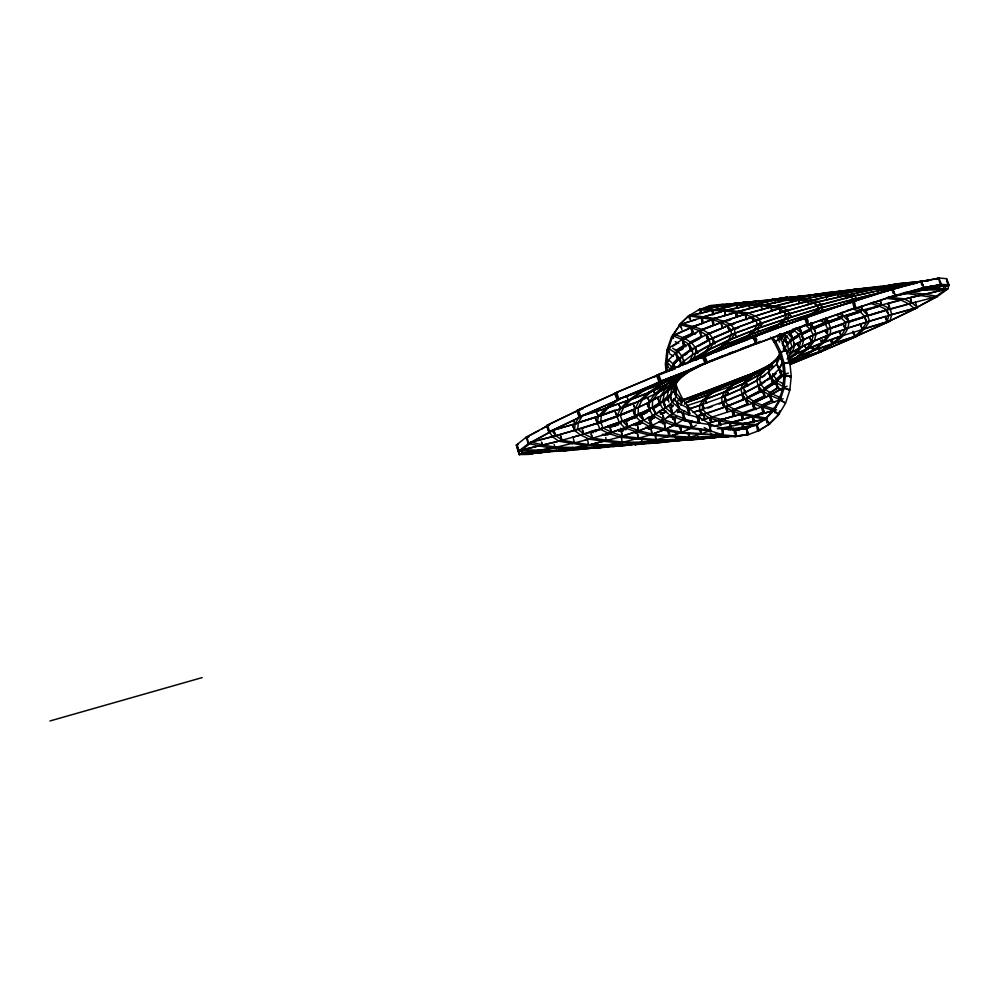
<?xml version="1.0" encoding="UTF-8"?>
<svg xmlns="http://www.w3.org/2000/svg" width="999" height="999" viewBox="0 0 999 999"><rect width="100%" height="100%" fill="white"/><g stroke="black" fill="none" stroke-linecap="round" stroke-linejoin="round"><path stroke-width="1.5" d="M721.715 429.183L723.051 428.546L735.726 429.745L735.714 436.063L723.026 434.877L721.69 435.514L726.76 435.989M723.026 434.877L723.051 428.546M707.417 430.856L689.585 428.334L691.108 427.597L691.171 421.928L683.054 420.329M676.298 393.793L675.474 385.227M674.025 388.648L673.975 391.196L676.261 396.366L674.063 389.535M649.375 401.798L649.213 408.828L652.372 407.654L652.572 400.599L649.375 401.798L647.677 397.752L649.562 401.748L652.597 400.674L657.891 392.857L654.82 393.943L649.562 401.748M772.514 306.668L800.236 299.737M780.406 354.22L781.38 359.203M724.163 305.806L748.451 301.673L728.696 305.095M582.417 415.584L578.309 422.727L577.747 429.195L574.575 430.382L575.087 423.888L579.17 416.77L581.331 415.984M710.801 306.318L735.189 303.384L730.544 304.245M789.909 389.635L791.208 376.448L785.414 375.187L783.99 375.911L782.692 389.086L784.103 388.374L789.909 389.635L788.486 390.334M784.103 388.374L785.414 375.187M846.677 316.321L848.775 321.228C849.237 337.762 830.793 343.818 819.655 351.773L818.631 349.363M597.14 413.574L598.276 416.396L597.402 423.027L599.912 429.071L608.478 433.354L619.692 437.137L622.477 435.989L621.465 431.88M753.92 336.501L703.596 356.381L753.92 336.501L756.505 343.681L706.218 363.186L703.558 356.069M674.824 386.838L674.225 389.585L677.01 381.955L672.015 387.887L670.341 395.217L662.674 401.311L659.59 402.435L661.088 395.167M662.687 401.298L664.223 394.006L671.927 387.924L668.831 389.061M715.946 433.716L721.053 435.377L722.389 434.74L723.688 428.671L710.901 424.488L709.577 425.149M667.257 396.353L668.568 390.284M710.826 432.043L708.266 431.218L709.59 430.569L710.901 424.488M620.829 421.778L636.65 415.297M809.19 300.999L781.081 308.004L795.117 304.508M762.112 301.198L737.687 304.97L746.84 303.559M599.762 416.046L621.977 408.216M887.124 321.803L888.735 315.584L891.67 314.448L890.022 320.691L887.124 321.803L885.077 316.858M732.717 428.758L728.234 429.258M626.51 427.372L642.257 420.691L629.108 426.298M775.873 300.037L750.361 305.219L753.184 304.645M772.052 368.369L772.801 365.671M769.954 366.82L768.431 372.252L770.142 375.924M949.025 284.89L945.828 286.214L938.211 285.726L941.483 284.39L949.025 284.89L947.826 288.961L937.149 296.678L934.152 297.802L944.704 290.16L945.803 286.189L949.05 284.915L946.553 278.671L938.96 278.022L919.342 282.055M759.54 379.395L761.126 373.951L758.316 375.075L756.705 380.532L759.814 390.734M819.555 305.132L853.483 296.129M780.169 400.287L784.24 387.724L789.772 390.284L785.714 402.834L780.169 400.287L778.745 400.974L782.829 388.436L784.24 387.724M819.879 308.192L892.082 289.385L893.019 293.132M788.348 300L762.549 305.244L775.436 302.622M671.678 389.41L672.589 386.888M787.212 354.121L788.511 350.549L787.162 352.997M789.859 352.185L792.032 346.253M789.073 354.982L792.219 352.335L794.879 345.217L793.531 342.807M780.906 339.797L781.792 337.437L787.224 332.267M629.732 399.737L605.669 408.316L598.401 416.346L596.615 412.1M682.392 365.509L683.229 363.549M679.357 366.758L680.606 363.836L682.629 362.999M697.627 421.878L699.562 417.744L711.525 424.775L708.965 430.282L704.17 427.472M680.806 405.232L682.042 402.585L679.42 397.577M747.789 385.964L746.116 382.355L743.543 387.812L740.759 388.936L743.681 399.163M789.847 313.336L786.538 314.635L784.09 311.563L787.362 310.277L790.946 316.246L789.697 313.361L787.474 318.069L784.165 319.43L778.333 324.45M669.455 371.153L671.403 367.058M779.894 353.009L776.96 359.19L776.71 364.148L780.519 373.052M678.171 400.212L676.897 402.872L679.545 407.904L673.226 413.748L670.966 409.977M651.56 419.905L653.496 415.871L650.774 416.945L649.787 418.956M616.845 416.046L620.054 414.81L622.34 420.979L619.168 422.19L614.722 410.502L616.995 415.984L620.604 408.491L628.259 400.362M724.4 396.391L727.147 390.884L733.054 385.239L730.481 386.313L724.437 391.958L721.653 397.49L724.4 396.391L726.648 401.211M635.164 408.666L639.01 401.086L642.182 399.937L638.286 407.53L635.164 408.666L635.077 415.634L638.236 414.448L638.261 407.467L635.064 408.666L632.792 403.171L634.502 407.305M734.552 333.441L731.48 339.123L728.308 340.447L721.191 346.553L724.238 345.229L731.355 339.123L728.333 340.422L731.418 334.752L734.552 333.441L735.838 336.213L734.228 328.796L731.018 330.07L731.493 334.69L734.74 333.404M757.654 328.346L760.264 323.539L759.527 319.018L756.293 320.317L757.092 324.85L754.395 329.682L747.477 335.776L736.45 342.245L750.574 334.44L757.454 328.396L758.541 330.657L757.654 328.346L754.395 329.682L757.454 328.396M784.739 348.688L787.587 343.706L785.077 338.811M702.334 404.47L703.945 408.141L702.434 404.483L699.625 405.582L702.334 404.47L705.194 399.488L706.78 403.109L705.019 399.538L711.213 393.843L720.491 388.024L708.678 394.905L702.459 400.599L699.587 405.582L699.687 410.502L701.723 415.422M746.453 428.896L743.493 429.021M782.205 343.768L783.641 341.283M839.647 332.367L841.22 336.001L845.291 329.008L845.853 322.352L848.775 321.228M851.685 302.26L853.983 301.323L855.756 298.289L856.717 300.674L854.894 295.379L840.521 293.369L838.411 294.156M782.816 362.712L778.87 369.33L781.455 374.076M851.46 301.186L852.359 299.675L855.756 298.289M780.057 410.701L777.422 415.109L778.833 414.448L785.439 403.434L780.431 399.7L779.02 400.387L772.402 411.388L773.813 410.714L780.431 399.7M865.708 310.202L869.517 320.954L866.732 322.053L862.362 329.171L854.719 336.601L852.634 331.743M747.002 434.665L746.553 428.721M677.509 412.699L679.07 410.164M672.964 335.701L679.882 324.75L671.715 336.501L675.786 334.79L685.376 338.723L682.504 339.722L672.939 335.764L673.476 338.499M833.228 343.269L813.935 350.287L855.943 336.076L833.228 343.269L832.417 340.734M661.201 395.167L666.57 387.325L669.617 386.251L664.21 394.106L662.2 394.817L664.223 394.006M670.441 395.167L674.275 389.56M671.753 394.018L669.842 396.815L672.564 401.935L676.36 396.341L673.651 391.246M776.935 359.19L778.87 356.556M769.929 366.833L773.788 361.576M806.205 349.113L811.613 341.758L813.398 334.715L816.258 333.629L814.36 340.696L808.915 348.127L806.205 349.113L804.557 345.517M697.352 421.665L700.124 418.156L689.834 408.816L687.974 411.151L690.297 409.315L682.255 398.501L679.932 400.324L682.592 399.063L676.985 387.662M688.111 372.103L678.471 379.957L675.761 380.844L678.608 379.845L671.927 388.012L669.055 389.011L675.699 380.844L680.019 377.372M676.96 382.08L680.269 378.022M787.624 357.954L792.195 352.41L789.535 353.359M681.218 376.748L678.696 379.72L676.76 380.544M838.96 294.131L839.397 293.631L809.053 301.049L824 297.59M672.177 369.73L671.528 367.008L679.308 358.279L680.644 360.839M619.043 399.425L608.716 407.28L601.498 415.247L598.401 416.346M677.722 366.97L680.694 363.711M679.02 366.645L680.981 364.485M746.116 382.355L743.356 383.466L745.928 382.392L751.136 376.71L748.563 377.784L743.343 383.479L740.759 388.936L743.706 387.812L744.542 393.119L741.645 394.255M734.864 303.871L745.766 302.372M779.994 354.782L773.875 361.463L776.273 360.464M770.017 366.72L777.035 359.078M846.902 295.192L879.607 287.737L878.82 288.349M811.363 328.396L826.398 321.978L812.574 327.897M800.137 299.8L827.684 294.168L827.135 294.717M748.251 302.148L772.677 299.413L769.118 300.249M688.423 415.109L690.059 413.424L687.125 408.479M768.456 424.388L778.446 414.947L774.188 410.214L772.789 410.889M758.204 431.006L769.854 423.738L778.446 414.947M684.665 410.989L682.192 413.499L685.152 418.481M814.61 334.503L847.189 322.053M764.198 419.655L771.715 411.988M774.188 410.214L765.584 419.006L769.854 423.738M686.962 363.624L690.209 360.477L693.081 359.215L689.847 362.375M773.101 376.498L776.223 373.464M666.458 361.875L675.461 353.184L678.134 358.254L673.601 362.6M775.311 380.169L781.605 374.088L778.983 369.193M776.722 380.332L783.016 374.263M672.714 365.047L678.821 359.203M787.449 336.313L784.752 338.898L787.562 343.706L788.423 350.474L786.463 351.223M785.014 337.425L786.8 335.714M670.941 406.905L673.026 404.982M670.204 408.728L673.363 405.831M785.826 300.249L774.587 300.287C788.873 298.339 803.82 298.751 818.119 301.461L820.966 304.408L822.676 311.001L821.103 307.48L815.746 312.375L807.741 316.933M663.111 402.697L668.431 397.877M663.873 400.886L667.057 398.002L668.356 400.562M627.859 421.029L630.132 418.968M672.514 440.996L681.181 440.01M621.927 408.241L640.871 400.349L640.309 400.849M823.363 342.207L807.13 348.963L842.731 335.389L823.363 342.207L822.439 339.672M618.306 415.721L637 407.942L636.45 408.416M788.935 321.553L787.399 318.069L779.42 324.001L781.38 323.127L782.479 325.462M684.552 404.22L686.525 402.522M785.089 374.088L775.399 382.367L778.046 387.275M841.22 336.001L844.018 334.965L841.37 335.951L832.13 343.731L830.519 340.135L832.155 343.743L834.577 342.894L819.655 351.773M789.26 348.963L792.432 346.303M788.498 350.562L794.854 345.217M786.875 344.817L791.133 341.271M787.649 343.244L789.772 341.483M616.008 393.381L616.72 392.794L618.881 398.851L618.169 399.413L663.623 382.854L642.332 391.271L643.144 390.671L620.229 398.389M682.155 375.624L685.389 372.989M788.473 358.903L793.231 355.07L795.704 354.22L801.972 346.74L803.758 339.66L800.324 329.32M516.408 445.067L518.394 444.355L516.383 445.104L519.318 454.582L522.252 453.446L531.093 453.296L528.271 454.408L519.318 454.582L516.408 445.067L525.961 437.4L549.425 424.637L541.633 429.095M788.586 359.952L795.704 354.22L793.181 355.07L799.325 347.689L801.972 346.74L799.138 347.739L800.886 340.734L803.758 339.66L800.736 340.734M806.355 349.063L796.777 356.73L799.212 355.881L808.803 348.226L806.355 349.063L804.67 345.442M753.483 337L805.419 317.57L808.079 324.375L756.143 343.818L753.483 337L779.033 327.61M664.997 398.601L666.907 397.09M663.648 393.606L668.481 389.81M770.504 337.15L774.412 342.445L780.244 338.162L777.896 334.99M518.706 451.123L528.321 443.631L551.86 431.019L531.268 442.594L521.69 450.049L518.681 451.161L521.69 450.049L522.252 453.446L519.318 454.582M756.143 343.818L808.079 324.375M885.851 289.211L886.662 288.586L853.283 296.216L874.013 291.758M680.881 363.561L692.894 354.358M604.732 406.006L605.681 408.329L617.12 399.6L614.697 393.681L617.769 392.632M685.589 363.936L690.459 360.214M826.96 294.78L855.606 289.26L854.682 289.935M779.232 357.392L763.536 369.355L769.555 365.547M769.08 366.071L771.153 364.51M708.653 393.331L707.617 390.659L682.804 400.037M805.419 317.57L780.456 327.085M800.324 296.678L825.998 292.794L825.037 293.481M771.827 300.075L780.057 298.801M679.932 377.023L677.659 378.633L688.161 371.84M683.316 374.613L685.564 373.014M669.268 385.739L676.011 380.931M669.567 386.188L678.558 379.782M866.907 289.298L867.869 288.611L838.81 294.205L841.62 293.718M758.578 374.837L770.217 366.571M761.875 373.326L764.198 371.678M767.694 369.205L771.203 366.72M681.068 350.137L683.204 348.626M756.955 380.294L768.693 372.003L770.529 375.711L768.506 372.127L776.76 364.023L779.345 368.856L770.641 377.335L772.577 380.969M762.637 377.11L764.972 375.462M681.443 355.981L691.146 349.163M679.57 358.092L692.632 348.901M786.238 297.914L807.642 295.629M682.567 356.106L692.27 349.288M685.039 355.169L687.2 353.646M762.899 382.717L771.141 376.935M628.383 400.299L641.47 391.358L644.355 390.409L631.243 399.35L628.383 400.299L626.922 396.828M757.292 371.828L748.663 377.734L765.284 367.595M741.558 379.37L730.556 386.288L739.248 380.369M636.063 444.13L635.464 444.543L638.473 444.13M697.889 436.401L698.426 439.26L711.488 436.763L735.451 435.951L735.177 430.157L732.18 430.257M827.147 335.726L812.537 341.621L829.282 334.653L828.471 335.189M642.02 420.991L654.994 414.473L654.195 414.997M689.597 315.297L688.336 316.134L699.562 309.315L700.898 311.513M698.289 310.165L699.562 309.315M704.045 308.179L710.589 305.594L698.801 309.927L702.734 308.616M709.839 306.318L711.138 305.469L722.839 304.245L721.515 305.082M919.879 282.392L920.991 281.668L921.84 285.339M672.677 419.218L675.848 417.157M673.301 419.081L676.473 417.02M681.068 432.692L691.957 427.572L689.46 422.265M762.587 383.229L765.159 381.568M767.731 379.895L770.329 378.209M666.907 417.482L670.104 415.409M722.127 305.095L723.438 304.245L727.197 304.67M693.556 368.668L697.839 365.921M695.179 368.144L699.45 365.397M661.738 413.773L666.008 411.026M661.276 414.323L665.559 411.563M764.36 387.987L773.413 382.142M763.773 389.011L774.113 382.355M765.871 389.16L769.767 386.65M771.066 385.814L774.999 383.279M700.886 434.016L710.876 430.407L708.903 424.912M724.013 345.292L710.689 353.309L721.278 346.541M697.677 359.103L702.984 355.719L709.527 349.413L706.605 350.686L700.174 356.993L694.992 360.327M768.968 393.131L778.146 387.275M769.667 393.331L778.833 387.475M757.692 431.256L769.392 424.125L766.058 418.631L756.081 424.725M800.112 333.903L812.249 327.784L810.976 325.299M766.058 418.631L756.243 424.862L759.59 430.369M811.238 328.434L812.249 327.784M649.15 392.582L650.249 391.895L629.258 400.199L647.727 393.131M866.745 289.36L896.715 283.916L892.557 285.165M691.121 370.005L677.447 378.546L666.745 387.275L669.48 386.363L680.182 377.634L677.422 378.546L694.954 368.406M793.893 345.517L800.574 341.333M794.605 345.304L803.533 339.722L801.46 336.126M668.319 348.276L682.217 339.61L684.677 344.892L675.361 350.649M672.652 346.303L677.272 343.431M793.044 338.186L799.787 333.978M792.244 340.01L798.938 335.839M792.969 339.785L799.662 335.614M790.259 333.329L794.767 330.532M789.847 333.803L794.367 330.994M878.633 288.436L938.723 278.459L939.747 282.929M735.451 435.951L711.001 437.087L710.514 434.19M676.248 350.824L685.539 345.067M664.023 408.803L653.858 415.084L665.784 407.929L663.548 404.046M839.46 291.97L864.06 288.449M651.585 407.842L659.303 403.097M652.072 407.754L662.362 401.411M653.421 408.329L661.038 403.633M652.622 409.028L660.264 404.32M686.35 402.572L695.866 396.703L708.391 390.709L693.656 397.664L695.828 396.703L696.977 399.051M790.384 360.689L799.088 355.956L788.86 362.262M650.649 401.586L658.066 396.965M636.363 408.429L651.76 400.911M600.137 447.24L599.275 447.752L603.821 447.14M690.671 360.09L707.08 350.299M694.068 358.753L701.061 354.583M703.421 353.171L708.141 350.362M694.73 360.127L723.9 345.542M695.804 360.189L701.735 356.655M636.351 415.397L651.573 407.954L650.474 408.603M649.612 442.932L648.838 443.394L686.163 439.822L662.137 442.332M696.303 425.124L692.669 427.297L689.822 422.165L692.245 420.729M778.396 324.463L767.544 330.881L781.38 323.127M690.097 370.691L695.966 367.22M697.14 366.533L699.512 365.122M879.545 287.113L893.443 284.965M768.156 365.809L770.404 364.473M766.42 366.933L772.102 363.561M788.81 357.892L795.591 354.146L787.112 359.091M791.233 352.659L799.774 347.689M791.982 352.435L801.76 346.753M794.305 344.742L796.752 343.331M628.296 419.48L636.201 416.483M853.009 301.198L804.158 318.369L853.009 301.198L855.656 307.942L806.817 325.162L855.656 307.942M539.035 430.581L526.061 437.337L528.321 443.631L531.268 442.594L528.321 443.631M657.167 375.686L669.692 370.804M671.865 441.371L672.689 440.896M651.46 401.024L663.898 394.143M692.869 348.763L709.977 339.136M698.438 346.228L708.216 340.721M656.73 393.219L666.108 387.937M669.293 386.288L657.567 392.894L641.283 400.362M564.697 450.299L563.636 450.899L575.886 449.338M801.847 340.609L815.609 333.878L814.335 334.59M758.316 372.702L749 377.472L765.808 368.481L759.565 372.003M670.779 377.322L659.627 381.705L683.041 372.852L672.14 376.823M743.78 383.154L758.765 374.725M746.94 381.868L758.179 375.549M693.231 354.17L710.539 344.468M696.403 352.984L702.559 349.538M703.783 348.851L711.238 344.68M784.153 387.063L769.73 395.129L772.152 400.274L763.548 404.308M772.801 393.881L778.783 390.534M779.982 389.86L782.392 388.511M654.07 377.073L659.365 374.787L656.855 376.186M775.486 341.121L774.088 341.895L779.582 353.034L786.076 349.85L780.581 338.711L775.486 341.121L780.981 352.26M812.462 341.633L813.723 340.934L800.087 347.602L811.225 342.232M778.808 397.015L781.193 395.679M657.729 382.417L641.47 391.371L661.775 380.831M681.318 399.762L682.592 399.063M937.099 279.345L938.723 278.459M797.327 356.693L814.859 349.737L788.199 360.876M676.648 439.448L675.736 439.96L699.175 438.861L676.648 439.448L676.46 436.575M879.345 287.175L881.043 286.238L855.881 289.186L854.507 290.022L857.292 289.698M639.972 400.949L641.47 400.137M775.024 361.563L770.828 363.823M768.081 365.984L757.467 371.765L759.465 370.854M789.772 362.275L786.3 350.424L779.357 352.447L782.816 364.298L801.922 357.667L789.984 362.462M784.665 350.612L786.076 349.85M940.084 284.415L935.501 285.739M711.812 436.65L688.286 437.749L710.826 437.162L711.812 436.65L711.613 433.766M784.889 351.186L786.3 350.424M613.723 445.916L612.624 446.516L649.887 442.844L627.16 444.755L626.748 441.933M717.319 428.646L722.864 428.883L722.901 434.64L699.725 434.228L721.89 435.164M741.308 388.574L757.279 380.119M744.33 387.375L749.625 384.578M750.948 383.866L757.629 380.344M784.103 362.937L782.692 363.673L784.003 376.561L791.208 375.786L789.884 362.899L784.103 362.937L785.414 375.836M694.967 368.206L679.52 376.236L681.793 375.149M635.152 444.63L636.301 444.031L629.258 444.617M758.204 385.839L743.83 393.381L722.889 401.823L724.862 406.955L713.673 411.026M748.413 396.803L760.551 390.459M747.439 397.702L760.901 390.659M664.098 382.692L662.212 383.653L681.493 375.249L679.595 376.236M683.328 372.752L681.393 373.751L700.836 365.272L698.888 366.283M684.178 339.111L692.844 334.64M694.093 333.991L696.603 332.704M698.264 418.406L699.562 417.744M689.735 342.32L702.222 335.926M690.184 342.57L701.398 336.825M706.618 334.64L688.935 343.693L690.097 346.416M690.646 343.306L699.45 338.798M578.433 448.813L556.281 450.487L554.62 451.298L578.209 448.888M732.342 381.943L718.293 388.986L720.316 388.074M695.029 347.215L708.953 340.122L707.404 335.914M789.572 363.761C803.683 356.618 818.868 349.163 827.559 335.339L830.294 334.34L830.718 327.722L827.809 328.833L827.397 335.402L830.269 334.29L824.674 341.77L815.584 349.55L813.036 350.462L811.425 346.853M790.371 363.723L815.434 349.65L813.161 350.412L811.575 346.765M789.772 376.511L791.208 375.786M789.772 377.172L791.208 376.448M607.779 444.905L605.731 445.542L620.479 442.944L661.825 442.407L663.186 441.745L641.957 442.132L625.824 445.342M724.2 348.264L702.434 357.18L721.94 349.388L739.173 340.984L722.964 348.851M895.104 295.492L853.658 308.991L895.104 295.492L892.482 288.861L851.011 302.26L869.317 296.528M546.703 425.512L579.67 409.627L546.703 425.512L549.138 431.905L582.167 416.158L549.138 431.905M676.997 439.335L654.333 440.384L675.599 440.01L676.997 439.335L676.698 436.488M704.208 355.307L713.336 350.774M714.66 350.125L719.942 347.502M700.661 358.117L739.123 341.258L711.45 352.772L713.336 352.31L705.381 356.243M628.034 419.568L629.557 418.818L625.237 420.242M890.146 290.01L892.482 288.861M648.95 420.317L654.982 417.345M649.362 420.242L654.195 417.869M663.711 419.68L651.635 425.636L649.612 421.653M693.868 368.494L703.046 363.986M694.63 368.569L705.119 363.424M798.551 328.296L802.734 326.236M641.308 414.51L649.85 410.314M640.534 415.047L650.274 410.252M768.293 365.734L751.61 373.951L767.444 366.508M887.487 321.978L917.144 307.767L887.487 321.978L885.264 316.358M707.417 362.1L698.688 366.333L701.148 365.172M689.46 437.1L669.367 435.864L667.894 436.588L687.961 437.812L689.46 437.1L689.235 432.829M704.67 356.256L713.348 352.06L710.888 353.234M753.308 373.289L751.648 374.101L764.36 368.444M701.098 433.566L681.031 432.317L679.532 433.042L699.587 434.29L701.098 433.566L700.873 429.295M722.352 429.32L723.688 428.671M677.797 378.633L680.019 377.56L664.685 385.539L666.895 384.465M801.872 334.34L811.887 329.533M801.872 334.465L810.614 330.257M637.524 414.835L649.3 409.165M802.597 340.222L813.086 335.189M637.549 407.867L649.462 402.147M518.731 451.498L519.33 454.233L521.191 453.346L541.883 451.873M747.427 398.102L762.025 391.171M734.377 430.382L735.726 429.745M710.776 344.355L732.279 334.19M713.773 343.356L721.802 339.56M723.139 338.936L731.231 335.102M742.719 378.933L758.204 371.603M749.587 377.497L731.056 385.939L750.886 376.885M627.834 444.717L642.657 442.132L622.14 442.195L609.253 444.642M707.454 350.112L729.17 339.885M710.501 349.088L728.121 340.796M752.946 401.373L765.159 395.616M753.258 401.511L764.235 396.341M755.481 402.135L769.043 395.741M728.034 436.101L734.365 436.7L748.076 434.528L746.852 428.234L744.929 429.021L750.149 427.135M761.388 405.594L772.514 400.387M754.857 425.512L756.755 424.612L759.078 430.619L747.264 435.027M926.697 287.163L923.9 287.625L921.265 281.194L889.897 290.085L902.871 286.626M637.899 438.049L635.976 438.936L619.755 437.15L622.077 436.126L638.299 437.949L637.537 433.766L637.899 438.049L656.006 439.56L655.694 436.763M687.462 429.757L691.296 427.997M577.347 410.289L617.195 392.507L577.347 410.289L579.845 416.833L619.755 399.163L579.845 416.833M753.371 337.3L770.504 329.545L753.708 337.163M760.551 341.296L755.157 343.756L758.004 342.457M918.456 282.467L921.265 281.194M607.667 444.717L588.511 444.705L586.475 445.641L625.736 445.429L627.459 444.617L607.367 444.805M662.712 423.851L666.583 422.077M855.144 336.725L889.61 321.291L855.144 336.725L852.984 331.218M669.792 435.739L651.71 434.203L649.762 435.089L667.832 436.625L669.792 435.739L669.318 431.518M665.222 429.195L675.549 424.475M667.182 428.434L674.912 424.9M681.768 425.786L679.208 426.96L681.705 432.267M895.341 295.417L892.519 296.715L923.838 287.7L895.341 295.417L892.719 288.786M751.398 374.175L753.471 373.239L739.41 380.307L741.483 379.37M681.081 427.972L681.355 432.155L664.859 429.071L662.812 429.995L649.088 426.548L651.598 425.462L665.359 428.958L664.46 423.451L658.978 422.04M691.608 427.46L675.187 424.35L673.126 425.287L689.535 428.384L691.608 427.46L691.233 421.89L710.389 424.662L710.339 430.319L691.108 427.597M656.006 439.56L654.07 440.434L635.976 438.936L638.299 437.949M695.903 359.877L701.248 357.48M700.911 358.017L704.919 356.218L702.572 356.88L704.869 363.049L707.205 362.375L680.968 373.676L661.775 383.591L692.831 368.394M727.959 390.534L744.193 383.241M725.224 396.029L741.595 388.698M554.807 447.24L552.534 448.251L589.947 448.401L591.957 447.49L572.852 447.49L570.854 448.414L573.114 447.427L554.807 447.24L554.145 444.455M694.168 367.807L704.869 363.049M728.521 400.249L732.604 398.426M733.965 397.814L742.207 394.155M681.355 432.155L679.295 433.067L662.812 429.995L665.359 428.958M673.089 335.452L691.233 327.41L692.769 331.518M675.961 334.565L682.404 331.705M683.703 331.131L688.898 328.833M606.243 440.272L603.945 441.283L589.497 439.198L580.631 435.04L574.475 430.432L577.609 429.195L583.791 433.828L580.706 435.04L583.628 433.828L592.444 437.987L591.183 433.891L592.095 438.086L606.568 440.197L603.983 441.296L620.204 443.057L622.502 442.058L606.243 440.272L605.744 437.475M681.58 338.037L693.281 332.879M683.154 337.724L692.245 333.716M706.867 334.528L729.532 324.937M708.254 334.29L726.86 326.111M518.568 450.849L521.016 449.787L538.598 450.149L536.176 451.211L518.568 450.849L517.457 446.715M713.124 338.112L721.178 334.578M722.514 333.991L730.631 330.444M712.999 338.361L730.344 330.769M862.549 309.902L859.577 311.114L864.672 316.396L867.607 315.209L862.549 309.902L861.175 306.106L862.262 309.977L859.527 311.164L853.958 309.49M820.179 351.848L856.805 336.251L821.615 351.461L820.179 351.848L818.593 347.777M935.788 279.37L938.873 278.034L941.483 284.39M881.63 304.683L878.708 305.906L887.037 309.802L889.922 308.591L881.63 304.683L880.306 300.786L881.443 304.707L878.658 305.906L870.354 303.346M924 287.65L920.866 289.011L941.395 284.39L924 287.65L921.428 281.156M652.097 434.041L638.249 430.594L635.764 431.668L649.612 435.102L652.097 434.041L651.435 429.907M615.421 392.919L658.591 374.75L615.421 392.919L617.981 399.588L661.188 381.493L617.981 399.588M705.019 356.393L709.302 354.558M714.497 352.335L724.2 348.514L715.109 352.422M807.08 324.55L809.252 323.626M592.095 438.086L589.497 439.198L592.444 437.987M764.148 368.444L745.878 376.236L757.454 371.528M758.865 370.929L761.7 369.717M675.636 424.163L663.623 419.443L661.013 420.554L673.039 425.262L675.636 424.163L675.087 420.129M718.056 357.867L698.676 366.109L725.162 355.182M826.136 317.769L827.234 321.553L824.437 322.739L820.129 320.404M681.493 419.755L684.09 418.656L683.341 413.299L677.409 410.914M787.399 318.069L784.178 319.43L786.438 314.71L789.697 313.361M821.103 307.48L803.346 318.981L806.605 317.595L808.191 321.216M542.207 444.83L539.46 445.979L528.109 443.356L531.031 442.157L542.37 444.805L541.483 442.058L542.207 444.83L555.169 447.127L552.435 448.264L539.46 445.979L542.37 444.805M561.75 440.109L558.953 441.271L552.472 436.763L555.569 435.539L562.025 440.047L558.965 441.246L586.338 445.654L588.886 444.58L574.35 442.532L571.79 443.631L574.587 442.482L561.75 440.109L560.127 434.528L562.025 440.047M886.076 298.301L900.786 300.025L902.746 299.176M730.494 382.792L747.539 375.599M638.648 430.519L627.484 426.648L624.675 427.822L635.851 431.68L638.648 430.519L637.624 426.411L638.249 430.594M811.176 322.577L812.612 327.497L809.764 328.671L806.343 325.849M790.371 364.21L821.365 351.573L789.972 364.585M705.019 399.538L702.459 400.599L705.194 399.488M935.688 279.37L938.96 278.022M732.267 338.923L754.27 329.882M526.311 437.774L529.233 436.575M531.006 453.309L528.359 454.395L534.79 453.121M741.433 379.545L718.756 388.648L741.433 379.545L739.747 380.02L759.502 370.991M727.659 405.806L744.492 398.876M727.771 410.489L726.285 406.593L747.364 398.126M745.941 398.713L726.285 406.593M725.024 345.092L750.012 334.852L748.775 335.04L780.831 323.576L751.398 334.353M814.06 328.534L826.148 323.576M813.686 328.933L825.748 323.988M790.559 339.298L792.494 338.511L791.046 333.691L789.148 331.606M815.821 334.003L827.884 329.058M619.892 415.359L634.427 409.403M622.477 414.56L630.381 411.313M622.152 421.241L635.339 415.834M624.288 421.566L637.35 416.221M625.524 421.303L635.951 417.02M661.176 420.554L664.098 419.368L655.394 414.148L652.447 415.359L660.089 419.905M652.022 425.324L643.194 420.154L640.259 421.353L649.113 426.511L652.022 425.324L651.348 422.639M650.761 416.958L653.334 415.909M733.928 409.465L748.151 403.646M735.177 409.14L747.951 403.908M657.479 374.875L703.933 356.243L706.568 363.049L660.876 381.618L660.077 381.63L657.479 374.875L703.933 356.243M660.077 381.63L706.568 363.049M852.996 308.766L856.443 307.367M848.613 321.241L845.703 322.415L840.421 317.22L843.356 316.034L848.613 321.241L846.827 316.246M663.598 408.591L665.596 407.779L672.677 413.761L670.691 414.56M917.257 307.242L914.285 308.441L908.953 304.008L900.773 300M708.753 361.513L711.55 360.389M718.518 357.58L722.677 355.906M705.094 363.199L714.884 359.253M716.271 358.691L724.575 355.344M619.605 415.197L635.152 408.941M626.848 405.407L630.744 403.846M623.239 407.704L638.998 401.373M815.184 334.453L825.823 330.169M762.349 369.518L746.89 375.724M712.624 338.286L709.465 339.548L710.014 344.892L713.211 343.619L712.624 338.286L714.884 343.718M821.265 307.455L817.881 308.803L817.569 305.731L820.903 304.395L822.302 307.892M855.793 298.301L852.384 299.663L851.535 296.715L854.894 295.379L851.685 296.641L837.362 294.555M780.506 399.413L762.05 406.78L764.073 412.125M827.522 321.491L824.575 322.665L827.696 328.833L830.619 327.672L826.123 317.807M812.874 327.497L809.927 328.671L813.198 334.777L816.121 333.616L811.013 322.59M634.889 415.696L638.024 414.46L643.518 420.142L640.421 421.353L634.889 415.696L633.516 411.613M773.263 408.479L775.923 407.43M682.841 362.974L680.744 363.798L679.357 358.366L682.467 357.142L683.89 362.562M671.528 367.008L673.588 366.208M867.706 315.234L864.747 316.396L866.595 322.115L846.29 328.571L868.031 321.728M944.654 290.197L947.826 288.961L944.704 290.16L942.781 285.314M627.847 426.561L624.75 427.772L619.055 422.177L622.177 420.954L627.847 426.561L626.036 421.166L627.484 426.648M705.981 399.25L725.212 391.695M815.821 305.632L814.734 302.747L818.019 301.461L814.897 302.66L807.417 301.473L810.589 300.299L807.567 301.436L798.613 300.175L799.45 303.034L798.838 300.062L786.875 300.324L789.685 299.363L787.087 300.249M757.779 385.764L760.701 384.627L759.702 379.358M713.673 318.968L691.483 327.297L692.906 331.456M692.694 327.148L709.727 320.504M799.812 333.691L801.785 332.917M657.916 398.551L659.352 402.497L662.512 401.261L665.933 407.779L663.848 408.591M699.687 410.502L702.534 409.39L702.434 404.483M701.236 329.782L714.397 324.675M700.336 330.307L722.814 321.89M701.548 330.145L718.818 323.451M706.193 362.874L756.58 343.331M655.756 414.073L652.634 415.284L649.063 408.828L652.222 407.604L655.756 414.073L652.672 406.668M770.017 375.924L768.581 372.215L770.716 377.422L772.702 376.66M707.567 333.853L723.563 327.672M708.778 333.691L711.425 332.667M755.731 320.629L732.205 329.383L758.541 319.543M889.809 290.397L892.082 289.523M546.54 426.098L549.737 424.862M893.156 295.979L895.429 295.105M548.651 431.768L551.848 430.532L555.669 435.552L552.522 436.763L547.589 428.933M707.329 390.771L746.653 375.612L707.329 390.771L708.366 393.431M727.372 325.686L730.544 324.475L734.365 328.796L731.168 330.032L727.372 325.686L729.32 331.218L727.547 325.599L720.828 322.552L722.489 328.134M708.041 340.534L706.093 335.052L709.228 333.841L712.774 338.249L714.747 343.793M712.774 338.249L709.59 339.473L706.093 335.052M745.117 329.533L732.692 334.003L772.502 319.53M746.528 328.996L757.941 324.6M668.119 395.954L670.217 395.142L672.339 401.923L671.328 399.375M635.376 425.524L642.032 422.964M636.987 425.124L642.307 423.077M640.421 430.157L651.086 426.061L637.762 431.181M654.532 426.973L649.238 429.008L652.147 428.096M663.498 430.045L651.336 434.515L664.822 429.545M751.86 317.158L755.044 315.946L759.665 319.006L756.443 320.229L751.86 317.158L753.333 321.403L752.035 317.108L744.979 314.148L746.64 319.767L745.179 314.048L735.476 312.55L736.525 316.795M779.232 308.554L782.429 307.33L787.449 310.289L784.203 311.526L779.232 308.554L780.694 312.812L779.42 308.454L770.866 307.105L772.115 311.388M688.486 344.118L691.595 342.932L695.704 347.927L692.569 349.126L688.486 344.118L691.67 351.173M675.599 353.246L678.671 352.073L682.617 357.118L679.495 358.304L675.599 353.246L678.721 360.264M878.358 288.336L880.531 287.512L893.231 289.073M750.773 338.399L755.007 336.788L722.477 348.913L724.2 348.526M725.599 347.989L739.51 342.694M740.921 342.158L747.964 339.473M741.77 394.193L744.68 393.082L748.326 397.789L745.391 398.913L741.77 394.193L743.543 399.2M724.075 407.267L722.04 402.31L724.912 401.198L724.562 396.341L721.728 397.452L722.04 402.31L725.549 407.068L728.458 405.956L734.889 409.702L732.005 410.776L725.699 406.993L728.558 405.931L725.049 401.198L722.165 402.297L723.938 407.267M728.746 353.509L732.929 351.935M741.308 348.763L755.419 343.419L753.296 337.163M726.298 354.695L757.13 343.032M774.075 384.128L772.514 382.43L770.866 377.36L772.839 376.623M761.126 392.445L759.615 390.734L757.979 385.726L760.901 384.615M699.799 410.439L702.659 409.353L706.181 413.211L703.296 414.31L699.799 410.439L701.598 415.459M770.866 377.36L775.574 382.442L777.559 381.693M757.979 385.726L762.512 390.846L765.459 389.722L761.65 385.464M668.319 367.195L666.708 361.913L668.731 361.163M673.826 366.171L671.79 366.933L666.708 361.913M598.276 416.396L601.51 415.197L600.586 421.84L597.402 423.027L595.167 417.457M786.375 373.776L788.361 373.039M766.408 397.452L764.073 395.916L762.674 390.771L765.559 389.697M703.446 414.273L706.281 413.224L712.337 417.058L709.465 418.119L703.446 414.273L704.994 419.368L703.296 414.31M745.629 398.863L748.488 397.802L755.331 402.41L764.585 406.081L761.775 407.093L752.609 403.396L753.496 407.342L752.434 403.484L745.629 398.863L747.027 403.971M752.434 403.484L755.331 402.41L752.609 403.396M668.281 395.979L670.341 395.217M789.422 353.359L792.244 352.322M681.88 400.174L707.617 390.659M720.828 322.552L723.888 321.428L730.644 324.45L727.547 325.599M744.979 314.148L748.064 313.012L755.157 315.959L752.035 317.108M682.18 339.822L685.202 338.711L691.695 342.907L688.648 344.031L682.18 339.822L683.728 345.254L685.876 346.665M690.946 327.734L699.787 330.744L702.722 329.707L699.612 330.831L706.318 334.977L709.402 333.853L702.659 329.72L693.855 326.71L690.946 327.734L692.232 333.266L695.167 334.278M919.654 282.28L921.777 281.506L897.339 283.803L894.305 284.902L917.07 282.829L904.32 286.238M920.516 288.661L923.7 287.487M722.889 401.823L724.125 401.523L700.724 409.94L701.735 409.727M784.277 387.262L787.162 386.201M854.719 336.601L857.404 335.614L865.122 328.172L862.399 329.171L860.239 324.3M707.941 408.104L712.075 406.581M719.005 404.046L723.176 402.522M708.104 413.062L712.287 411.538M671.053 370.317L675.137 368.831M580.094 409.802L576.848 410.989L579.17 416.77M616.995 415.984L620.129 414.847L623.776 407.342L631.38 399.25L607.03 408.029L581.905 415.734M732.242 410.714L735.014 409.715L743.943 413.449L754.969 415.959L752.684 416.808L753.096 420.929L752.334 416.895L741.333 414.36L742.332 419.755L741.146 414.46L732.242 410.714L733.441 415.946L732.005 410.776M741.146 414.46L743.943 413.449L741.333 414.36M770.866 307.105L773.913 306.006L782.504 307.33L779.42 308.454M798.613 300.175L801.673 299.063L798.838 300.062M710.301 420.654L709.64 418.032L712.387 417.033L732.092 422.177L758.041 424.762L755.968 425.462L742.469 424.15L742.806 428.359M718.481 420.591L721.253 419.592L718.731 420.529L719.492 424.55L718.481 420.591L709.64 418.032M783.154 398.738L780.381 399.737L770.042 395.267L770.966 400.537L774.824 402.235M670.379 347.764L668.406 348.464L675.886 353.147L677.21 358.566M675.886 353.147L678.883 352.073L672.614 348.176M878.508 288.274L880.569 287.537L856.405 289.123L853.483 290.16L864.172 289.598M827.284 323.114L841.458 318.007M827.322 323.351L835.027 320.567M836.313 320.105L841.47 318.244M829.17 328.534L845.903 322.515M829.42 328.821L843.431 323.788M835.801 326.773L843.443 324.026M602.21 414.71L606.393 413.211M607.779 412.712L614.76 410.202M830.007 334.64L845.279 329.158M734.59 415.621L732.754 410.314L754.208 402.734M756.755 424.612L746.303 428.371L748.638 434.39L734.977 436.688M525.961 437.4L529.02 436.301M617.22 416.096L598.651 422.502L618.606 415.596M599.225 422.827L618.493 415.934M599.687 422.914L607.916 419.967M610.664 418.981L616.171 417.008M603.046 428.134L619.53 422.24M741.845 413.024L756.043 408.067L754.969 408.329L753.121 402.984M733.616 422.09L743.531 419.393L741.658 414.048L763.373 406.418M718.731 420.529L729.457 423.114L732.092 422.177L729.682 423.002L730.306 427.122M753.808 415.759L764.173 412.075L762.299 406.68M754.894 415.484L763.948 412.262M752.334 416.895L754.969 415.959M776.56 409.74L773.95 410.664L762.112 407.005L762.836 412.387L765.783 413.311M838.561 294.093L840.546 293.394L816.37 294.33L785.489 297.864L812.362 295.317M831.193 333.741L838.111 331.293M601.148 415.559L620.591 408.703M640.347 415.022L647.252 412.599M629.682 418.993L635.202 417.058M640.721 415.122L644.855 413.661M695.541 396.978L720.129 388.299L682.18 401.123M710.789 394.118L684.927 403.072L732.617 385.514L731.393 385.801M762.112 407.005L764.71 406.094L775.074 409.278M701.211 317.807L712.137 319.43L713.199 325.112L711.937 319.543L721.078 322.477L724.025 321.441L714.859 318.519L703.933 316.908L701.211 317.807L702.272 323.426M826.523 297.902L825.711 295.017L828.658 293.981L825.873 294.955L813.573 295.279L816.37 294.33L813.81 295.167M563.086 451.011L565.796 450.062L561.925 450.074M711.937 319.543L714.859 318.519L712.137 319.43M735.476 312.55L738.373 311.538L748.114 313.024L745.179 314.048M761.013 305.619L763.923 304.608L774 306.019L771.053 307.043L761.013 305.619L762.062 309.89L761.238 305.507L749.038 305.482L749.625 308.341M744.168 314.485L721.865 321.94L746.852 313.549M940.846 284.34L935.164 285.801M751.198 317.445L728.596 324.975L753.92 316.496M730.369 325.299L734.377 323.913M936.325 279.408L939.172 278.421L934.914 279.133M827.547 321.84L840.771 317.257M601.273 446.965L595.841 447.889M734.49 329.32L738.573 327.922M773.963 319.018L787.237 314.435M759.415 327.959L785.127 319.106M605.681 408.329L608.716 407.28M729.682 423.002L742.12 424.25L744.505 423.426L742.469 424.15M637.225 443.843L630.219 444.692M607.742 427.21L621.316 422.589M608.641 427.11L620.829 422.952M611.825 432.33L625.386 427.734M627.135 428.334L619.068 431.068L625.299 429.133M565.671 450.124L563.124 450.986L589.86 448.376M556.967 450.437L528.059 454.07M763.661 369.193L765.996 368.419M601.148 447.04L598.701 447.864L625.636 445.404M906.83 293.369L948.226 284.94L946.69 279.108M770.953 363.661L773.263 362.899L757.542 371.603L759.665 370.929M805.831 318.119L768.968 330.095L804.445 318.581M915.309 290.185L925.486 289.935L936.587 287.287M686.738 405.744L704.47 399.85L703.696 399.962M678.746 412.262L681.505 411.351M688.373 409.078L701.61 404.845M689.173 408.953L700.224 405.294M637.087 443.918L634.79 444.68L661.688 442.407M712.187 310.502L724.75 310.776L725.399 315.097L724.525 310.901L735.739 312.462L738.473 311.563L727.235 310.002L714.622 309.765L712.187 310.502L712.836 314.772M878.795 287.125L897.302 283.853L891.882 285.19M802.609 325.874L807.754 324.413L792.507 329.445M607.916 425.949L619.48 422.14M724.525 310.901L727.235 310.002L724.75 310.776M680.044 324.725L682.729 323.851L693.98 326.748L691.271 327.635L680.044 324.725L680.456 327.497M925.474 289.835L927.884 289.061M847.339 322.49L866.108 316.371M848.988 322.165L854.332 320.429M855.668 319.992L863.71 317.37M711.688 421.566L710.426 417.57L733.766 410.089L732.754 410.314M702.859 317.307L680.419 324.338L682.017 329.92M684.24 323.364L696.191 319.48M761.238 305.507L763.91 304.633L738.923 304.433L736.5 305.157L736.925 308.017M517.657 448.713L519.168 454.195L528.683 452.122M538.661 450.324L536.163 451.136L545.367 449.125M720.554 420.167L734.677 415.584L732.979 410.227M732.642 416.346L735.464 415.434M749.038 305.482L751.685 304.62L749.312 305.394L736.5 305.157M692.644 326.486L703.333 323.039L701.723 317.42M693.793 326.373L697.801 325.075M578.021 422.739L595.154 417.195M577.784 429.445L597.752 423.014M668.481 405.507L671.216 404.632M859.964 311.076L841.383 316.82L861.338 310.639M846.44 316.283L859.977 311.963M847.227 316.221L860.751 311.9M582.954 408.778L578.558 410.177L580.706 416.383L605.594 408.479M848.788 321.516L865.047 316.371M755.194 316.109L766.108 312.687M767.469 312.25L778.433 308.803M723.563 436.638L708.628 438.136M759.814 319.168L783.391 311.775M787.836 318.219L818.681 308.529M782.055 323.226L813.298 313.436M870.728 296.091L888.76 290.447M745.754 429.095L747.402 428.571L732.105 428.946L744.38 429.083M581.143 428.484L597.589 423.376M584.128 434.003L600.561 428.933M589.922 432.867L602.21 428.946M659.815 410.676L664.298 409.315M660.214 413.848L664.285 412.612M660.851 413.798L664.922 412.562M667.419 430.557L669.105 436.176L681.193 432.642L672.464 435.289M689.41 318.831L689.098 316.009L701.56 317.694L704.02 316.945L691.558 315.272M687.936 433.216L689.185 437.412L701.236 433.878L699.575 429.682M868.593 321.528L885.189 316.558M589.273 431.943L595.029 430.207M693.019 412.225L701.635 409.777M693.581 412.2L700.287 410.177M696.428 416.108L705.144 413.636M696.977 416.084L703.783 414.036M698.588 416.246L701.273 415.447M865.384 310.277L879.357 306.106M866.383 310.127L878.933 306.368M863.698 328.821L888.523 321.403L842.532 335.676M517.569 446.466L518.693 450.711L540.384 445.529M541.895 445.179L518.693 450.711M702.06 420.192L704.782 419.38M702.709 320.142L701.96 317.32L725.649 310.302L750.524 305.145M721.64 311.775L701.96 317.32M867.856 315.484L887.437 309.665M867.232 316.071L886.563 310.327M548.214 426.91L549.462 431.368L576.947 423.389M737.225 312.038L712.899 318.943L725.411 315.522M726.885 315.097L734.277 312.912M726.198 321.191L730.631 319.88M541.833 445.204L539.735 445.816L559.253 441.096M754.42 422.028L752.834 416.521L774.312 410.264L775.112 413.037M771.29 411.188L752.834 416.521M852.746 302.023L814.385 312.799L780.631 323.676M817.607 312.163L851.273 302.435M554.195 429.82L573.463 424.238M788.86 310.14L801.36 306.543M802.759 306.144L812.524 303.346M791.37 313.199L804.058 309.553M805.469 309.153L818.206 305.494M847.127 310.414L854.47 308.304M553.059 436.476L575.087 430.144M556.018 435.714L575.624 430.119M588.611 444.93L586.763 445.467L604.42 441.096M559.552 440.971L581.306 434.765M49.95 720.978L202.173 677.597M889.322 309.54L909.265 303.921M914.634 308.279L889.297 315.297L916.071 307.879M628.883 419.38L636.263 417.307M630.881 418.968L635.302 417.732M638.036 432.192L635.277 432.967L636.438 432.717M735.901 435.939L721.977 437.1L734.627 436.026M659.502 421.89L662.424 421.079M720.916 425.537L719.455 420.079L742.756 413.798L741.658 414.048M739.922 414.573L719.455 420.079M758.341 306.343L736.713 311.9L762.599 305.195M622.365 442.395L620.816 442.819L638.136 438.299L636.6 438.723M731.293 426.785L730.194 422.652L753.745 416.321M730.194 422.652L750.886 417.095M711.051 437.05L712.25 436.725M748.239 313.211L758.266 310.489M759.702 310.102L769.767 307.38M527.397 438.736L528.558 443.094L553.334 436.438M698.426 439.26L699.637 438.936M901.46 299.712L879.195 305.657L880.781 305.244M887.499 303.746L901.31 300.062M742.969 388.087L722.402 397.04L723.863 396.64L700.649 405.02L701.648 404.82M699.288 309.902L714.672 309.815L701.423 309.34M635.114 433.042L636.65 432.629M820.966 304.757L850.649 296.878M821.315 307.804L837.1 303.621M838.536 303.246L852.921 299.438M887.524 309.553L909.577 303.708M604.37 434.99L610.938 433.254M909.327 297.927L920.366 295.03M910.951 303.346L909.402 303.758L934.614 297.202M745.541 382.629L725.162 391.533L726.61 391.146L703.346 400.099L704.607 399.787M675.911 439.847L689.722 437.312L675.911 439.847L675.099 435.564M723.551 308.741L723.176 305.869L725.237 305.332M723.176 305.869L738.785 304.495L726.585 305.244M773.164 299.438L771.191 299.95L787.599 297.265L781.805 298.127M618.868 431.168L620.454 430.756M604.545 441.046L620.379 436.9M648.201 417.295L652.559 416.346M633.466 424.65L641.957 422.452M633.666 424.775L642.145 422.577M901.273 299.75L902.846 299.338M701.872 419.73L711.201 417.457M702.272 419.755L708.229 418.219M707.604 423.089L720.054 420.017M708.004 423.089L717.045 420.791M528.558 443.094L530.319 442.644M572.177 437.337L579.532 435.477M773.9 306.318L797.452 300.437M796.528 304.158L806.368 301.698M585.289 439.81L588.211 439.073M572.202 443.431L589.934 438.998M858.591 298.027L872.926 294.493M874.362 294.143L888.735 290.597M887.412 297.515L893.156 296.104M591.533 444.205L604.782 440.934M539.622 439.735L553.533 436.338M598.963 429.632L594.53 430.906M609.515 427.072L618.568 424.875M611.076 426.885L615.596 425.786M543.219 444.867L550.149 443.194M551.535 442.857L558.541 441.171M552.722 448.089L572.777 443.194M713.611 310.165L689.66 315.597L690.546 319.855M693.318 314.972L707.804 311.538M923.763 294.455L946.84 289.061L921.627 295.117M880.693 305.282L860.139 310.876L861.563 310.539M888.373 297.502L906.081 293.381M887.786 297.777L906.992 293.306M668.706 436.326L669.805 436.076L654.932 440.147L656.043 439.885M825.499 297.24L835.963 294.817M843.868 295.904L816.558 302.222L854.058 293.681M920.716 295.18L901.036 299.85L921.665 295.105M634.902 431.58L637.861 430.906M648.226 428.546L651.186 427.872M648.151 428.771L652.584 427.759M637.974 438.374L636.825 438.636L651.76 434.54M730.132 306.581L713.086 310.027L737.724 304.907M727.359 310.227L745.067 306.343M771.478 299.85L773.114 299.488L767.682 300.187M856.98 293.057L877.359 288.661L878.371 291.608M876.972 291.121L884.377 289.523M605.332 434.39L608.129 433.791M620.704 431.068L623.501 430.469M591.583 438.573L590.322 438.848L610.576 432.742M649.075 429.095L650.212 428.846M742.794 423.863L766.757 418.818L742.794 423.863L743.681 428.084M723.538 305.756L725.224 305.394L710.027 306.293L723.538 305.756L723.738 308.654M582.767 434.428L581.468 434.702L601.935 428.509M756.018 304.071L763.099 302.635M764.522 302.335L768.78 301.473M776.872 302.335L781.181 301.461M712.762 426.148L730.893 422.565M722.04 428.034L743.006 423.776M920.991 281.668L885.738 289.248L888.586 288.674M891.433 288.112L898.551 286.676M902.821 285.814L908.503 284.678M911.35 284.103L917.032 282.967M938.024 287L945.316 285.527M537.574 452.572L540.596 451.973M801.51 297.552L788.174 300.075L815.371 294.505L802.984 297.277M803.134 299.238L806.131 298.676M809.128 298.114L812.137 297.54M813.636 297.265L822.627 295.567M910.539 292.345L926.535 289.31M723.713 345.629L722.252 345.904L750.012 334.852M861.675 289.098L864.535 288.574M730.831 339.523L729.395 339.785L756.892 328.808M710.426 417.57L711.251 417.42M531.518 451.61L534.365 451.098M546.728 448.888L550.849 448.139M519.168 454.195L552.547 448.176M578.334 446.703L587.474 445.079M586.525 445.554L554.445 451.273L564.984 449.063M566.358 448.813L570.491 448.076M710.876 434.053L711.375 436.913L722.639 434.915L721.64 429.17M829.732 294.293L833.89 293.569M836.663 293.082L839.435 292.595M842.207 292.12L844.979 291.633M847.751 291.146L850.524 290.659M844.43 293.219L847.239 292.732M850.049 292.245L864.098 289.785M868.293 321.616L867.307 321.79L890.371 315.097M592.22 447.614L594.817 447.165M597.427 446.703L606.593 445.092M589.997 448.326L605.681 445.566M654.807 440.035L640.721 442.719L654.457 440.309M700.898 438.711L709.715 437.162M711.775 338.698L710.389 338.936L733.341 329.258M663.648 441.82L677.447 439.41L661.95 442.332M705.219 413.598L704.395 413.736L727.459 406.318M700.599 313.811L699.974 309.515L724.35 305.719L721.34 306.218M704.857 308.978L718.343 306.718M812.162 295.229L816.046 294.58M818.643 294.131L826.485 292.807M820.379 294.106L824.3 293.444M922.277 281.268L930.656 279.857M925.037 281.306L927.821 280.831M868.181 289.123L871.053 288.661M873.925 288.187L876.797 287.724M886.825 286.101L889.697 285.639M880.082 288.199L883.004 287.737M885.913 287.262L896.103 285.602M899.013 285.14L901.91 284.665M929.482 286.713L932.329 286.251M888.835 309.253L846.653 322.028L847.439 321.953M749.887 303.084L754.47 302.372M774.6 299.213L780.356 298.351M929.619 286.626L932.567 286.189M882.604 286.576L866.058 288.249M886.55 285.989L889.21 285.589M908.778 283.291L914.135 282.492M915.496 282.292L920.928 281.481M912.012 283.117L914.972 282.667M917.931 282.218L920.891 281.78M925.311 281.119L928.258 280.682M756.955 425.075L732.904 428.683M549.462 431.368L550.574 431.206M711.001 437.737L715.496 437.075M766.495 300.624L761.9 301.286L786.95 297.265L783.353 298.239M769.567 300.187L774.163 299.538M777.222 299.101L780.294 298.676M779.919 299.513L775.786 300.1L801.098 296.041L796.415 297.178M782.667 299.126L786.787 298.539M789.535 298.152L793.668 297.565M675.511 440.571L678.508 440.147M641.47 443.718L645.978 443.094M610.476 432.792L609.59 432.904L626.748 427.272M606.193 446.428L609.228 446.029M606.843 446.74L611.388 446.141M759.577 301.236L764.972 300.537M803.408 296.278L808.054 295.679M812.686 295.08L815.771 294.68M818.868 294.28L823.488 293.681M817.494 294.755L814.722 295.117L840.671 291.196L836.9 292.257M821.653 294.218L825.823 293.681M829.982 293.144L834.128 292.607M871.078 288.124L874.162 287.724M746.852 428.234L735.114 429.745L736.325 436.051M736.7 430.02L739.635 429.632M583.503 448.351L586.55 447.964M532.517 452.984L528.508 454.008L544.043 452.085M536.675 452.472L539.448 452.135M548.688 451.511L551.785 451.123M861.475 289.211L864.26 288.886M869.829 288.236L873.988 287.749M846.353 291.171L849.113 290.846M826.623 292.757L856.355 289.173L824.163 293.519M723.114 304.807L721.915 304.932L728.234 304.283M734.565 303.621L735.751 303.484L729.42 304.146M537.2 452.472L541.171 452.048M711.3 306.169L718.393 305.532M722.939 305.045L727.509 304.57M896.965 283.853L920.591 281.418M901.148 284.166L904.232 283.841M900.773 284.228L903.558 283.941M910.501 283.216L913.261 282.929M546.366 451.511L550.312 451.111M572.34 449.45L576.386 449.051M734.302 429.907L740.434 429.32M734.228 430.082L740.334 429.483M730.257 436.126L722.552 437.013L731.718 436.138M744.043 434.802L747.102 434.503M739.36 435.402L742.419 435.114M581.643 448.551L585.639 448.176M607.879 446.403L611.975 446.016M929.532 286.501L932.616 286.226M935.688 285.939L943.318 285.239M924.425 287.799L945.841 285.839M694.792 439.098L685.476 440.222L709.153 438.049M700.724 438.549L706.655 437.999M922.04 281.243L928.183 280.694M747.252 302.235L754.22 301.598M760.177 301.061L764.647 300.649M742.269 303.197L745.242 302.922M652.509 442.682L659.715 442.045M617.232 445.579L621.241 445.229M643.843 443.331L646.565 443.094M773.426 300.287L760.913 301.348L777.135 299.488L774.824 300.162L775.336 303.059M652.06 416.321L652.722 416.271M617.969 445.566L623.626 445.092M653.121 442.582L659.777 442.058M676.173 440.559L682.904 440.01M582.392 448.551L589.348 448.002M593.493 447.664L600.411 447.115L576.823 449.6M865.584 289.56L877.472 288.649M794.954 297.24L797.864 297.028M576.361 429.895L575.536 429.957L599.175 422.552M547.19 451.523L554.083 450.999M558.179 450.686L565.022 450.174L541.433 452.634M710.339 437.599L716.932 437.125M687.986 439.685L697.14 439.023M698.026 439.373L664.972 441.446M519.33 454.233L541.383 452.659M826.298 292.719L831.93 292.382M834.752 292.207L840.371 291.87M813.448 295.192L816.245 295.03M685.863 402.909L695.866 396.703L696.902 399.076M825.711 295.017L837.574 294.443L838.386 297.377M865.858 288.212L873.576 287.887M727.334 304.47L722.389 305.182L728.296 304.995M904.757 292.507L909.09 292.395L906.855 293.469L901.073 293.619M919.055 289.048L927.784 288.848M759.465 301.086L765.022 301.011M925.461 289.947L944.53 289.897M927.971 288.786L944.342 288.748M756.718 328.896L755.906 328.883L786.475 318.631M723.101 428.334L733.79 428.371L722.389 429.008M701.822 438.124L708.428 438.186M759.327 324.076L758.528 324.063L788.711 313.923M728.046 429.782L730.581 430.02M607.966 434.99L602.335 434.24M634.59 432.067L637.275 432.38M890.209 297.277L903.433 298.851M877.272 288.748L884.29 289.61M884.215 289.648L886.987 290.01M826.223 322.302L842.095 316.795M601.673 428.621L620.916 421.74M672.764 425.025L680.981 426.585M756.343 416.246L766.645 418.269M752.684 416.808L765.559 419.343M786.438 318.656L820.079 308.092M645.704 427.147L651.223 428.534M758.428 319.593L786.163 310.901M753.833 316.546L781.181 307.942M681.405 419.755L689.035 421.89M856.692 308.304L862.262 309.977M873.138 302.135L881.443 304.707M709.59 430.569L722.389 434.74M622.477 435.989L611.188 432.18L608.391 433.341L611.463 432.155L602.822 427.897L599.812 429.12L603.071 427.859L600.536 421.803L597.34 423.027L595.229 417.495M618.319 429.558L621.128 430.519M634.515 424.063L637.287 425.037M669.567 415.022L680.307 419.293M668.918 416.408L674.899 418.781M684.09 418.656L672.165 413.911L671.428 408.516M753.783 408.666L756.068 409.59M675.187 341.72L678.758 343.219M774.075 394.83L780.544 397.627M903.733 298.763L911.837 302.784L916.37 306.506M607.592 425.586L609.74 426.66M677.097 409.852L683.703 413.286M688.336 408.329L677.784 402.797L678.433 408.042L688.998 413.536L688.498 409.627M822.926 319.218L827.234 321.553M836.063 314.872L840.321 317.232L843.144 316.034L838.898 313.674M746.802 313.599L772.652 306.606M779.782 381.918L782.929 383.741M783.216 386.65L775.873 382.355L777.035 387.55L781.218 390.01M647.389 418.019L650.686 419.967L651.598 425.462M658.403 411.401L662.737 414.023M669.73 353.846L673.451 356.193M766.733 390.459L772.627 394.268M762.674 390.771L769.717 395.342L771.116 400.549M773.813 410.714L778.833 414.448M792.806 329.445L797.464 333.216M795.679 328.259L801.473 332.967L800.037 328.047M782.354 371.653L779.345 369.205L780.781 374.325L782.791 375.986M809.202 324.65L812.612 327.497M662.599 408.991L668.518 413.973M667.782 405.582L671.303 408.579L672.677 413.761M670.142 404.17L672.489 406.181M674.1 399.8L677.572 402.809L678.945 407.954L671.952 401.96L670.591 396.778M669.742 360.789L673.988 364.947M669.168 368.044L670.853 369.717M814.734 302.747L817.632 305.706L820.966 304.408L822.614 308.791M639.872 412.849L641.695 414.76L643.518 420.142M774.6 377.085L778.546 381.318M782.766 335.701L785.664 338.836L787.112 343.681L781.305 337.412L780.219 333.766M784.814 334.478L788.648 338.661M786.775 332.242L792.494 338.511M673.763 398.564L675.674 400.661M624.612 428.546L625.836 429.907M620.629 428.259L623.014 430.969M772.677 337.425L775.811 341.67M786.088 310.939L816.707 302.135M788.548 314.011L819.63 305.082M663.873 403.971L666.158 407.767L672.502 401.948L669.48 396.903M676.485 402.947L679.482 407.942M682.504 414.86L684.765 418.643L676.323 424.138L674.063 420.342M670.591 410.077L672.864 413.898L664.323 419.418L662.799 416.87M790.846 334.952L792.944 338.536L787.562 343.706L785.901 340.097M779.645 333.803L781.767 337.45L779.944 333.753M790.546 335.015L792.644 338.661L801.648 333.054L798.875 328.209M697.077 417.857L699.912 422.977M659.352 402.497L662.237 407.917M813.186 326.71L815.196 331.193L814.073 328.821M662.874 400.387L665.933 407.779M745.928 382.392L747.751 385.976M824.799 321.915L825.836 323.976M777.534 337.237L779.595 342.108M777.509 386.014L775.624 382.23L762.562 390.634L764.435 394.38M772.789 380.894L770.916 377.16L758.029 385.514L759.877 389.235M827.721 320.741L828.758 322.814M690.496 347.839L688.548 343.906L675.661 353.034L677.584 356.943M674.325 398.863L675.449 401.148M797.577 344.081L798.738 346.478M825.324 330.494L826.448 332.917M782.467 361.538L780.281 356.805L780.256 353.234M745.791 392.682L744.667 390.247L745.716 392.682M820.878 340.359L821.977 342.757L824.6 341.845L821.977 342.757L820.928 340.334M809.939 338.124L811.613 341.758L814.347 340.771L811.525 341.758L809.902 338.186M755.269 336.438L756.905 340.047M759.977 389.198L758.266 385.402L742.12 393.881L743.818 397.652M839.734 332.292L841.37 335.951M797.527 344.143L798.601 346.541M657.829 398.514L659.59 402.435M704.682 356.056L706.817 360.876M674.637 387.387L676.348 391.233L675.224 388.698M865.109 318.356L866.732 322.053M843.144 324.088L845.291 329.008L848.114 327.947L845.216 329.008L843.156 324.151M860.276 324.25L862.399 329.171L865.171 328.122L869.58 320.991L866.595 322.115L865.122 318.394M761.488 326.373L760.264 323.539L757.042 324.862L760.376 323.539L761.513 326.386M618.806 404.308L620.604 408.491L623.738 407.417L620.604 408.491L618.856 404.258M771.665 398.938L769.992 395.017L752.709 403.159L754.919 408.354M764.61 394.318L762.949 390.447L745.891 398.539L747.539 402.385M707.205 336.014L708.953 340.122M701.061 333.204L699.899 330.494L682.479 339.485L684.765 344.867M825.349 330.544L826.373 332.967M810.664 325.424L811.737 327.984M782.504 343.718L784.078 347.477M783.266 348.314L784.327 350.836M696.053 349.275L697.739 353.309M646.977 403.484L648.663 407.492M772.602 373.663L773.688 376.273M632.842 410.264L635.077 415.634M725.062 397.565L726.573 401.248M853.983 301.323L854.969 303.746M658.728 374.787L661.188 380.831M790.833 333.703L794.742 345.167L793.78 342.782M684.59 362.437L683.528 359.79L684.44 362.5M679.357 358.366L680.419 361.014M888.086 303.509L889.61 307.305M761.787 324.638L760.651 321.828L761.638 324.725M573.975 421.054L575.124 423.901L578.309 422.727L575.087 423.888L573.963 421.079M674.125 391.271L676.136 396.316M656.58 375.674L658.99 381.718M572.365 424.825L574.575 430.382M886.038 317.657L887.699 321.878M667.22 398.027L668.231 400.574L667.607 397.989M853.321 301.099L855.968 307.842M853.77 332.492L855.394 336.626M818.843 347.677L820.441 351.748M805.768 317.445L808.441 324.25M754.282 336.363L756.942 343.194M770.716 377.422L772.639 382.405M700.087 309.078L701.011 311.463M703.209 356.206L705.843 363.012M746.141 398.426L747.652 402.347M742.507 393.718L743.993 397.577M657.155 375L659.765 381.755M615.134 393.044L617.694 399.712M577.097 410.402L579.595 416.945M785.726 315.859L784.64 312.987L785.676 315.846M546.528 425.611L548.951 432.005M915.334 302.148L916.77 305.969M555.669 435.552L554.108 431.368L555.569 435.539M813.448 347.415L814.36 349.912M647.14 403.534L648.576 407.505M865.796 310.202L867.607 315.209M699.999 429.52L701.473 433.641M725.549 407.068L727.347 412.088M745.391 398.913L747.19 403.971M583.791 433.828L582.33 429.682L583.628 433.828M572.502 424.825L573.975 429.033M723.101 401.748L724.912 406.93M780.481 356.643L781.805 360.452M712.474 319.106L713.923 323.276M679.495 358.304L680.881 362.337M888.173 303.459L889.485 307.317M696.166 349.288L697.077 352.01M762.512 390.846L764.16 395.891M814.897 302.66L815.858 305.582M775.574 382.442L777.222 387.55M782.766 343.831L783.928 347.427M667.432 397.49L668.868 401.998M611.038 430.781L610.177 428.034L610.851 430.806M804.844 318.194L806.767 324.5M709.465 418.119L710.239 420.691M789.809 339.685L791.483 345.217M725.699 406.993L727.247 412.125M842.032 312.25L842.769 314.772M780.756 351.685L784.227 363.549M807.567 301.436L808.403 304.333M798.825 334.078L800.411 339.623M798.164 333.753L798.8 335.976M675.836 383.391L677.222 388.249M688.648 344.031L690.197 349.525M706.318 334.977L707.866 340.522M699.612 330.831L701.148 336.326M852.509 301.785L854.245 308.079M736.5 311.975L737.649 316.283M753.071 416.433L754.557 421.978M742.07 413.911L743.531 419.393M664.223 402.56L665.596 407.779M664.098 419.368L663.074 415.359L663.623 419.443M654.033 408.766L655.394 414.148M719.667 420.005L720.704 424.113M641.845 414.76L643.194 420.154M668.731 349.812L669.392 352.497M825.873 294.955L826.585 297.877M674.612 365.796L675.274 368.519M771.053 307.043L772.102 311.363M573.351 438.374L574.013 441.146M946.54 279.046L947.901 284.815M699.787 330.744L701.086 336.326M721.078 322.477L722.352 328.109M761.775 407.093L762.961 412.412M766.108 418.931L766.995 423.176M712.874 310.102L713.773 314.373M743.293 425.187L743.855 428.022M587.699 440.509L588.511 444.705M682.504 339.722L683.553 345.229M729.457 423.114L730.219 427.16M735.739 312.462L736.525 316.758M621.316 431.905L622.077 436.126M828.745 335.09L846.553 328.708M780.269 333.753L780.843 337.475M742.12 424.25L742.544 427.023M784.64 345.941L784.977 348.214M621.503 437.962L622.14 442.195M749.312 305.394L749.737 308.279M691.271 327.635L692.095 333.241M756.655 425.062L757.492 430.794M736.725 305.032L737.1 307.929M651.236 429.957L651.71 434.203M701.56 317.694L702.185 323.389M655.257 435.427L655.706 439.71M595.516 430.407L595.666 431.768M641.658 439.285L641.957 442.132M734.19 430.494L734.452 433.379M667.245 370.217L666.645 363.636L665.396 364.398L665.996 370.966M592.782 431.456L592.907 432.829M712.537 310.389L712.899 314.71M688.935 432.917L689.235 437.237M674.824 418.756L675.187 424.35M664.497 423.476L664.859 429.071M680.744 426.598L681.031 432.317M669.155 431.58L669.367 435.864M711.363 433.866L711.488 436.763M700.674 429.383L700.699 433.703M668.169 349.575L666.645 362.962L665.409 363.723L666.932 350.362L668.169 349.575M671.428 337.1L667.07 349.712L668.319 348.926L672.677 336.301L671.428 337.1M695.704 353.359L693.294 359.215L690.197 360.489L692.632 354.633L695.704 353.359M780.219 356.718L776.66 364.148L779.083 368.931L782.667 361.526L780.219 356.718M713.036 343.619L709.74 349.363L706.605 350.661L709.927 344.905L713.036 343.619M766.071 368.281L760.951 373.951L758.316 375.062L763.461 369.38L766.071 368.281M687.861 316.496L679.02 325.087L689.123 315.659L687.861 316.496M648.276 392.682L639.16 401.036L642.107 400.025L651.261 391.658L648.276 392.682L661.625 383.653L664.497 382.717L651.136 391.745L648.301 392.682M664.16 385.527L654.882 393.956L653.558 391.196L654.882 393.956L657.804 392.944L667.12 384.515L664.16 385.527M699.013 438.961L722.851 436.763L699.013 438.961M679.17 376.161L664.31 385.464L681.793 375.337L679.17 376.161L700.948 365.459L679.183 376.161M801.673 357.754L800.798 358.279L821.19 351.136L801.673 357.754M934.252 297.739L914.597 308.666L937.037 296.74L934.252 297.739M650.624 391.758L649.088 392.595L666.495 384.615L650.624 391.758M795.291 354.27L793.743 355.057L808.403 348.264L795.291 354.27M591.608 447.627L590.184 448.339L613.985 445.841L591.608 447.627M702.984 355.719L700.299 356.943L703.121 355.719M538.399 450.199L536.176 451.198L554.433 451.348L556.655 450.362L538.399 450.199M909.452 292.27L906.73 293.481L933.915 297.552L936.75 296.341L924.275 294.056L921.415 295.292L924.1 294.093L909.452 292.27M815.696 312.375L812.474 313.748L815.746 312.375M911.837 302.784L908.903 304.008L911.95 302.784M727.035 390.884L724.437 391.958L727.147 390.884L728.808 394.468L727.035 390.884M751.91 373.826L730.793 382.517L753.396 373.414L751.91 373.826M695.491 347.927L692.369 349.175L692.719 354.583L695.891 353.321L695.491 347.927M890.109 308.566L887.124 309.752L888.685 315.584L891.645 314.423L890.109 308.566M887.562 288.349L885.339 289.211L887.611 288.349M848.451 294.418L846.278 295.242L848.501 294.43M909.664 282.804L906.53 283.953L909.689 282.804M730.931 382.455L706.855 391.271L732.304 382.105L730.931 382.455M768.805 330.157L737.662 341.533L770.017 329.995L768.805 330.157M868.631 288.461L866.608 289.186L868.668 288.474M637.075 431.243L620.891 436.7L637.899 431.131L637.075 431.243M599.263 415.959L576.061 423.464L600.074 415.921L599.263 415.959M763.224 300.724L747.439 302.123L763.224 300.724M735.863 303.396L734.178 303.746L749.262 301.661L735.863 303.396M698.751 423.089L683.528 418.793L683.416 413.311L698.626 417.619L698.751 423.089M681.518 402.585L675.824 396.303L674.375 391.258L680.069 397.565L681.518 402.585M761.8 384.24L760.676 381.818L761.713 384.278M887.699 313.074L886.65 310.564L887.686 313.087M911.463 301.486L910.014 297.602L911.388 301.486M846.215 298.576L845.191 295.654L846.24 298.564"/></g></svg>
